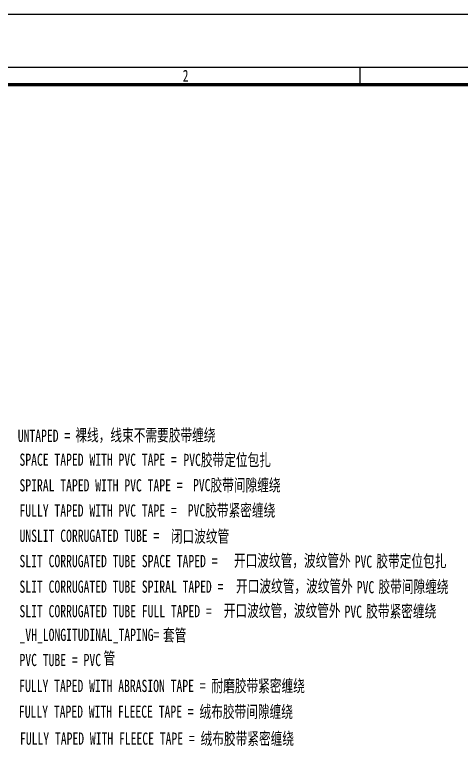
# Model space of a CAD drawing. Header units: inches. Extents: x 47316 to 59086, y 3141 to 11743.
# Drawn here: x 50369 to 50496.8, y 6249.6 to 6459 of the extents above; entities that cross this region are included whole.
import ezdxf

# ---------------------------------------------------------------- set-up
doc = ezdxf.new("R2010")
doc.units = ezdxf.units.IN
doc.header["$MEASUREMENT"] = 0
doc.layers.add('Drawing Frame', color=7, linetype='Continuous')
doc.styles.add('MtX_FangSong_GB2312', font='')
doc.styles.add('仿宋GB2312', font='仿宋_GB2312.ttf', dxfattribs={"height": 3.5})
doc.styles.get('MtX_FangSong_GB2312').set_extended_font_data('FangSong_GB2312')

msp = doc.modelspace()

# ---------------------------------------------------------------- linework, layer by layer
at = {"color": 0}
for p, q in [((55003.93, 6459.03), (50247.93, 6459.03)), ((50267.93, 6444.03), (54956.93, 6444.03)), ((50467.93, 6439.03), (50467.93, 6444.03))]:
    msp.add_line(p, q, dxfattribs=at)
at = {"color": 0, "lineweight": 70}
msp.add_line((50267.93, 6439.03), (54983.93, 6439.03), dxfattribs=at)

# ---------------------------------------------------------------- texts
at = {"style": 'MtX_FangSong_GB2312', "width": 0.7}
msp.add_text('2', height=3.4, dxfattribs=at).set_placement((50417.13, 6439.83))
at = {"layer": 'Drawing Frame', "color": 0, "lineweight": -3, "style": '仿宋GB2312', "width": 0.7}
for s, p in [('裸线，线束不需要胶带缠绕', (50386.39, 6336.9)), ('UNTAPED = ', (50369.93, 6336.73)), ('SPACE TAPED WITH PVC TAPE = ', (50370.42, 6329.87)), ('PVC胶带定位包扎', (50417.31, 6329.81)), ('SPIRAL TAPED WITH PVC TAPE = ', (50370.42, 6322.54)), ('PVC胶带间隙缠绕', (50420.06, 6322.61)), ('FULLY TAPED WITH PVC TAPE = ', (50370.42, 6315.31)), ('PVC胶带紧密缠绕', (50418.56, 6315.38)), ('UNSLIT CORRUGATED TUBE = ', (50370.42, 6308.1)), ('闭口波纹管', (50413.72, 6307.93)), ('SLIT CORRUGATED TUBE SPACE TAPED = ', (50370.42, 6300.85)), ('开口波纹管，波纹管外', (50431.77, 6301)), ('PVC', (50466.32, 6300.7)), ('胶带定位包扎', (50472.52, 6300.85)), ('SLIT CORRUGATED TUBE SPIRAL TAPED = ', (50370.42, 6293.53)), ('开口波纹管，波纹管外', (50432.37, 6293.68)), ('PVC', (50466.92, 6293.37)), ('胶带间隙缠绕', (50473.12, 6293.53)), ('开口波纹管，波纹管外', (50428.87, 6286.66)), ('胶带紧密缠绕', (50469.62, 6286.51)), ('SLIT CORRUGATED TUBE FULL TAPED = ', (50370.42, 6286.51)), ('PVC', (50463.42, 6286.36)), ('_VH_LONGITUDINAL_TAPING= ', (50370.42, 6279.73)), ('套管', (50411.48, 6279.65)), ('PVC TUBE = PVC', (50370.42, 6272.54)), ('管', (50394.45, 6273.06)), ('FULLY TAPED WITH ABRASION TAPE = 耐磨胶带紧密缠绕', (50370.34, 6265.12)), ('FULLY TAPED WITH FLEECE TAPE = 绒布胶带间隙缠绕', (50370.25, 6257.74)), ('FULLY TAPED WITH FLEECE TAPE = 绒布胶带紧密缠绕', (50370.56, 6250.03))]:
    msp.add_text(s, height=3.5, dxfattribs=at).set_placement(p)

doc.saveas('drawing.dxf')
